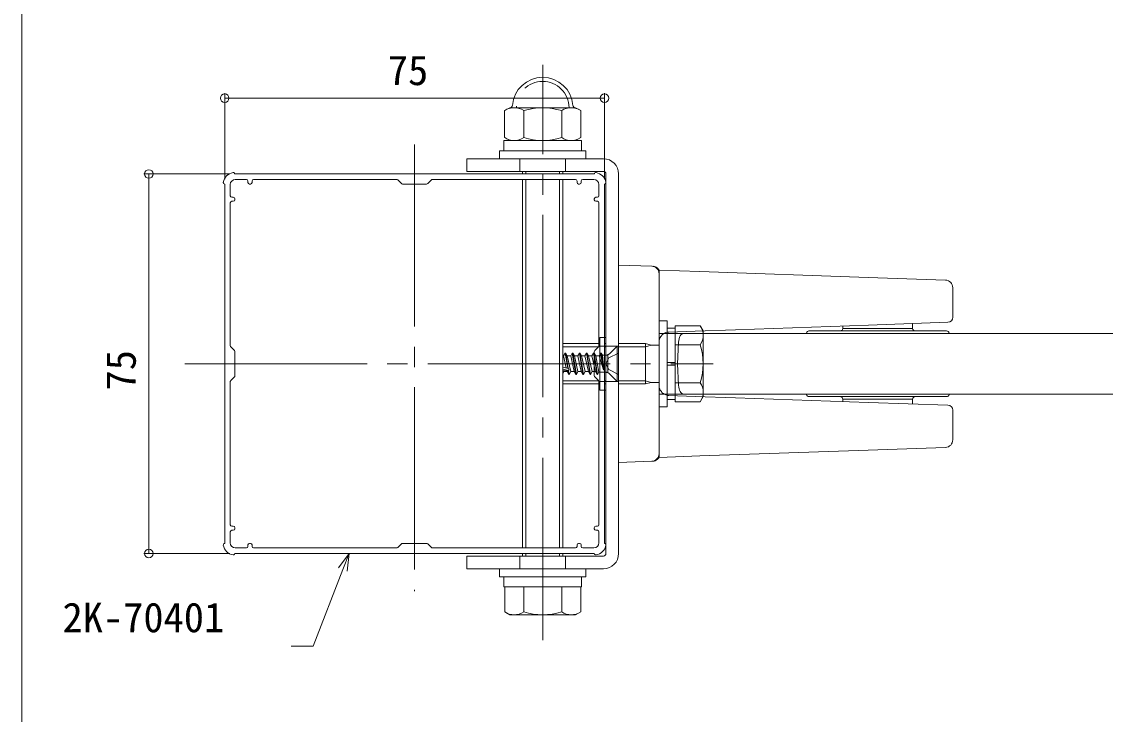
# Model space of a CAD drawing. Units: millimetres, scale not verified. Extents: x -1681 to -294, y -1188 to 1055.
# Drawn here: x -1679.9 to -1465.9, y 638.4 to 775.3 of the extents above; entities that cross this region are included whole.
import ezdxf
from ezdxf.enums import TextEntityAlignment as Align

# ---------------------------------------------------------------- set-up
doc = ezdxf.new("R2010")
doc.units = ezdxf.units.MM
doc.header["$LTSCALE"] = 4
doc.linetypes.add('CHAIN2', pattern=[12, 9, -1, 1, -1])
doc.linetypes.add('DASHED3', pattern=[4, 3, -1])
for name, color, linetype, lineweight in [('0-2_YKK_ZWAK', 7, 'Continuous', 9), ('0-3_YKK_11', 7, 'Continuous', 9), ('0-4_YKK_12', 2, 'Continuous', 9), ('0-5_YKK_13', 4, 'Continuous', 9), ('0-6_YKK_D', 6, 'Continuous', 9)]:
    doc.layers.add(name, color=color, linetype=linetype, lineweight=lineweight)
doc.styles.add('ＭＳ ゴシック', font='')
doc.styles.get('ＭＳ ゴシック').set_extended_font_data('MS Gothic')

msp = doc.modelspace()

# ---------------------------------------------------------------- linework, layer by layer
at = {"layer": '0-2_YKK_ZWAK'}
msp.add_line((-1679.947, -1188), (-1679.947, 996), dxfattribs=at)
at = {"layer": '0-3_YKK_11'}
for p, q in [((-1566.851, 745.182), (-1637.853, 745.182)), ((-1639.852, 743.183), (-1639.852, 672.181)), ((-1638.752, 743.082), (-1638.752, 740.882)), ((-1635.552, 744.082), (-1637.752, 744.082)), ((-1635.252, 743.482), (-1635.252, 743.782)), ((-1634.752, 743.182), (-1634.952, 743.182)), ((-1634.452, 743.782), (-1634.452, 743.482)), ((-1605.876, 744.082), (-1634.152, 744.082)), ((-1604.94, 743.27), (-1605.664, 743.994)), ((-1599.976, 743.182), (-1604.727, 743.182)), ((-1599.04, 743.994), (-1599.764, 743.27)), ((-1570.552, 744.082), (-1598.827, 744.082)), ((-1570.252, 743.482), (-1570.252, 743.782)), ((-1569.752, 743.182), (-1569.952, 743.182)), ((-1569.452, 743.782), (-1569.452, 743.482)), ((-1566.952, 744.082), (-1569.152, 744.082)), ((-1565.952, 740.882), (-1565.952, 743.082)), ((-1564.852, 672.181), (-1564.852, 743.183)), ((-1638.452, 740.582), (-1638.152, 740.582)), ((-1566.552, 740.582), (-1566.252, 740.582)), ((-1638.752, 739.482), (-1638.752, 711.206)), ((-1638.152, 739.782), (-1638.452, 739.782)), ((-1637.852, 740.282), (-1637.852, 740.082)), ((-1566.852, 740.082), (-1566.852, 740.282)), ((-1566.252, 739.782), (-1566.552, 739.782)), ((-1565.952, 711.206), (-1565.952, 739.482)), ((-1638.664, 710.994), (-1637.94, 710.27)), ((-1566.764, 710.27), (-1566.04, 710.994)), ((-1637.852, 710.057), (-1637.852, 705.306)), ((-1566.852, 705.306), (-1566.852, 710.057)), ((-1638.752, 704.157), (-1638.752, 675.882)), ((-1637.94, 705.094), (-1638.664, 704.37)), ((-1566.04, 704.37), (-1566.764, 705.094)), ((-1565.952, 675.882), (-1565.952, 704.157)), ((-1638.752, 674.482), (-1638.752, 672.282)), ((-1638.452, 675.582), (-1638.152, 675.582)), ((-1638.152, 674.782), (-1638.452, 674.782)), ((-1637.852, 675.282), (-1637.852, 675.082)), ((-1566.852, 675.082), (-1566.852, 675.282)), ((-1566.552, 675.582), (-1566.252, 675.582)), ((-1566.252, 674.782), (-1566.552, 674.782)), ((-1565.952, 672.282), (-1565.952, 674.482)), ((-1634.952, 672.182), (-1634.752, 672.182)), ((-1605.664, 671.37), (-1604.94, 672.094)), ((-1604.727, 672.182), (-1599.976, 672.182)), ((-1599.764, 672.094), (-1599.04, 671.37)), ((-1569.952, 672.182), (-1569.752, 672.182)), ((-1637.853, 670.182), (-1566.851, 670.182)), ((-1637.752, 671.282), (-1635.552, 671.282)), ((-1635.252, 671.582), (-1635.252, 671.882)), ((-1634.452, 671.882), (-1634.452, 671.582)), ((-1634.152, 671.282), (-1605.876, 671.282)), ((-1598.827, 671.282), (-1570.552, 671.282)), ((-1570.252, 671.582), (-1570.252, 671.882)), ((-1569.452, 671.882), (-1569.452, 671.582)), ((-1569.152, 671.282), (-1566.952, 671.282))]:
    msp.add_line(p, q, dxfattribs=at)
for centre, radius, start, end in [((-1637.852, 743.182), 2.3, 98.62692, 171.37306), ((-1638.152, 745.159), 0.3, 4.32573, 98.62692), ((-1566.552, 745.159), 0.3, 81.37306, 175.67426), ((-1566.852, 743.182), 2.3, 8.62692, 81.37306), ((-1639.829, 743.482), 0.3, 171.37306, 265.67426), ((-1637.752, 743.082), 1, 90, 180), ((-1635.552, 743.782), 0.3, 0, 90), ((-1634.952, 743.482), 0.3, 180, 270), ((-1634.752, 743.482), 0.3, 270, 0), ((-1634.152, 743.782), 0.3, 90, 180), ((-1605.876, 743.782), 0.3, 45, 90), ((-1604.727, 743.482), 0.3, 225, 270), ((-1599.976, 743.482), 0.3, 270, 314.99998), ((-1598.827, 743.782), 0.3, 90, 135), ((-1570.552, 743.782), 0.3, 0, 90), ((-1569.952, 743.482), 0.3, 180, 270), ((-1569.752, 743.482), 0.3, 270, 0), ((-1569.152, 743.782), 0.3, 90, 180), ((-1566.952, 743.082), 1, 0, 90), ((-1564.874, 743.482), 0.3, 274.32573, 8.62692), ((-1638.452, 740.882), 0.3, 180, 270), ((-1638.152, 740.282), 0.3, 0, 90), ((-1566.552, 740.282), 0.3, 90, 180), ((-1566.252, 740.882), 0.3, 270, 0), ((-1638.452, 739.482), 0.3, 90, 180), ((-1638.152, 740.082), 0.3, 270, 0), ((-1566.552, 740.082), 0.3, 180, 270), ((-1566.252, 739.482), 0.3, 0, 90), ((-1638.452, 711.206), 0.3, 180, 225), ((-1566.252, 711.206), 0.3, 314.99998, 0), ((-1638.152, 710.057), 0.3, 0, 45), ((-1566.552, 710.057), 0.3, 135, 180), ((-1638.452, 704.157), 0.3, 135, 180), ((-1638.152, 705.306), 0.3, 314.99998, 0), ((-1566.552, 705.306), 0.3, 180, 225), ((-1566.252, 704.157), 0.3, 0, 45), ((-1638.452, 675.882), 0.3, 180, 270), ((-1638.452, 674.482), 0.3, 90, 180), ((-1638.152, 675.282), 0.3, 0, 90), ((-1638.152, 675.082), 0.3, 270, 0), ((-1566.552, 675.282), 0.3, 90, 180), ((-1566.552, 675.082), 0.3, 180, 270), ((-1566.252, 675.882), 0.3, 270, 0), ((-1566.252, 674.482), 0.3, 0, 90), ((-1639.829, 671.882), 0.3, 94.32573, 188.62692), ((-1637.752, 672.282), 1, 180, 270), ((-1634.952, 671.882), 0.3, 90, 180), ((-1634.752, 671.882), 0.3, 0, 90), ((-1604.727, 671.882), 0.3, 90, 135), ((-1599.976, 671.882), 0.3, 45, 90), ((-1569.952, 671.882), 0.3, 90, 180), ((-1569.752, 671.882), 0.3, 0, 90), ((-1566.952, 672.282), 1, 270, 0), ((-1564.874, 671.882), 0.3, 351.37306, 85.67426), ((-1637.852, 672.182), 2.3, 188.62692, 261.37306), ((-1638.152, 670.204), 0.3, 261.37306, 355.67426), ((-1635.552, 671.582), 0.3, 270, 0), ((-1634.152, 671.582), 0.3, 180, 270), ((-1605.876, 671.582), 0.3, 270, 314.99998), ((-1598.827, 671.582), 0.3, 225, 270), ((-1570.552, 671.582), 0.3, 270, 0), ((-1569.152, 671.582), 0.3, 180, 270), ((-1566.552, 670.204), 0.3, 184.32573, 278.62692), ((-1566.852, 672.182), 2.3, 278.62692, 351.37306)]:
    msp.add_arc(centre, radius, start, end, dxfattribs=at)
at = {"layer": '0-4_YKK_12', "linetype": 'CHAIN2'}
for p, q in [((-1577.052, 653.082), (-1577.052, 766.75)), ((-1602.352, 751.022), (-1602.352, 662.738)), ((-1647.733, 707.682), (-1543.37, 707.682))]:
    msp.add_line(p, q, dxfattribs=at)
at = {"layer": '0-5_YKK_13'}
for p, q in [((-1583.552, 758.282), (-1584.558, 757.701)), ((-1584.558, 752.362), (-1584.558, 757.701)), ((-1570.552, 758.282), (-1583.552, 758.282)), ((-1580.805, 752.362), (-1580.805, 757.701)), ((-1573.299, 752.362), (-1573.299, 757.701)), ((-1570.552, 758.282), (-1569.547, 757.701)), ((-1569.547, 752.362), (-1569.547, 757.701)), ((-1584.752, 749.782), (-1584.752, 751.782)), ((-1584.752, 751.782), (-1569.352, 751.782)), ((-1583.552, 751.782), (-1584.558, 752.362)), ((-1570.552, 751.782), (-1583.552, 751.782)), ((-1570.552, 751.782), (-1569.547, 752.362)), ((-1569.352, 751.782), (-1569.352, 749.782)), ((-1585.552, 749.782), (-1585.552, 748.182)), ((-1568.552, 749.782), (-1585.552, 749.782)), ((-1569.352, 749.782), (-1584.752, 749.782)), ((-1568.552, 748.182), (-1568.552, 749.782)), ((-1592.052, 748.182), (-1592.052, 745.682)), ((-1592.052, 748.182), (-1565.052, 748.182)), ((-1585.552, 748.182), (-1568.552, 748.182)), ((-1592.052, 745.682), (-1565.052, 745.682)), ((-1581.052, 745.182), (-1581.052, 745.682)), ((-1580.372, 745.182), (-1580.372, 745.682)), ((-1573.732, 745.182), (-1573.732, 745.682)), ((-1573.052, 745.182), (-1573.052, 745.682)), ((-1564.552, 745.182), (-1564.552, 670.182)), ((-1562.052, 745.182), (-1562.052, 670.182)), ((-1581.052, 671.282), (-1581.052, 744.082)), ((-1580.372, 671.282), (-1580.372, 744.082)), ((-1573.732, 671.282), (-1573.732, 744.082)), ((-1573.052, 671.282), (-1573.052, 744.082)), ((-1555.499, 726.953), (-1562.052, 727.182)), ((-1562.052, 727.182), (-1562.052, 722.185)), ((-1555.199, 726.938), (-1555.314, 726.947)), ((-1554.996, 726.902), (-1555.199, 726.938)), ((-1554.8, 726.838), (-1554.996, 726.902)), ((-1554.614, 726.748), (-1554.8, 726.838)), ((-1554.443, 726.633), (-1554.614, 726.748)), ((-1554.289, 726.496), (-1554.443, 726.633)), ((-1554.155, 726.338), (-1554.289, 726.496)), ((-1554.044, 726.164), (-1554.155, 726.338)), ((-1545.996, 725.901), (-1554.052, 726.182)), ((-1554.052, 726.16), (-1554.052, 725.454)), ((-1512.787, 724.741), (-1545.996, 725.901)), ((-1554.052, 721.956), (-1554.052, 725.454)), ((-1497.499, 724.207), (-1512.787, 724.741)), ((-1562.052, 693.179), (-1562.052, 722.185)), ((-1554.052, 693.408), (-1554.052, 721.956)), ((-1496.052, 716.873), (-1496.052, 722.708)), ((-1554.052, 716.182), (-1552.452, 716.182)), ((-1554.052, 699.182), (-1554.052, 716.182)), ((-1552.452, 716.182), (-1552.452, 699.182)), ((-1550.852, 715.187), (-1550.852, 700.176)), ((-1550.852, 715.187), (-1545.932, 715.187)), ((-1545.352, 714.182), (-1545.932, 715.187)), ((-1538.937, 714.409), (-1512.717, 715.325)), ((-1517.76, 714.664), (-1517.743, 715.15)), ((-1512.717, 715.325), (-1497.017, 715.873)), ((-1504.027, 715.629), (-1503.994, 714.664)), ((-1552.452, 714.732), (-1550.852, 714.732)), ((-1552.121, 713.949), (-1546.952, 714.13)), ((-1546.952, 713.682), (-1549.158, 713.682)), ((-1546.952, 714.13), (-1538.937, 714.409)), ((-1533.726, 713.682), (-1546.952, 713.682)), ((-1545.352, 714.182), (-1545.352, 701.182)), ((-1527.013, 713.682), (-1533.726, 713.682)), ((-1495.099, 713.682), (-1527.013, 713.682)), ((-1497.296, 714.182), (-1524.457, 714.182)), ((-1503.994, 714.664), (-1517.76, 714.664)), ((-1455.377, 713.682), (-1499.599, 713.682)), ((-1480.002, 713.682), (-1495.099, 713.682)), ((-1573.052, 711.682), (-1565.952, 711.682)), ((-1573.052, 711.034), (-1566.006, 711.034)), ((-1550.852, 711.682), (-1550.852, 703.682)), ((-1550.852, 711.435), (-1545.932, 711.435)), ((-1562.052, 707.682), (-1562.052, 707.587)), ((-1550.852, 707.932), (-1552.452, 707.932)), ((-1550.852, 707.432), (-1552.452, 707.432)), ((-1573.052, 704.33), (-1566.006, 704.33)), ((-1565.952, 703.682), (-1573.052, 703.682)), ((-1550.852, 703.929), (-1545.932, 703.929)), ((-1550.852, 700.632), (-1552.452, 700.632)), ((-1546.952, 701.234), (-1552.121, 701.414)), ((-1550.852, 700.176), (-1545.932, 700.176)), ((-1549.158, 701.682), (-1546.952, 701.682)), ((-1546.952, 701.682), (-1533.726, 701.682)), ((-1538.937, 700.954), (-1546.952, 701.234)), ((-1545.352, 701.182), (-1545.932, 700.176)), ((-1512.717, 700.038), (-1538.937, 700.954)), ((-1533.726, 701.682), (-1528.194, 701.682)), ((-1528.19, 701.682), (-1527.013, 701.682)), ((-1527.013, 701.682), (-1495.099, 701.682)), ((-1524.457, 701.182), (-1497.227, 701.182)), ((-1517.743, 700.214), (-1517.76, 700.699)), ((-1517.76, 700.699), (-1503.994, 700.699)), ((-1497.017, 699.49), (-1512.717, 700.038)), ((-1503.994, 700.699), (-1504.027, 699.735)), ((-1455.377, 701.682), (-1499.599, 701.682)), ((-1496.695, 701.682), (-1496.757, 701.511)), ((-1495.099, 701.682), (-1480.002, 701.682)), ((-1552.452, 699.182), (-1554.052, 699.182)), ((-1496.052, 692.656), (-1496.052, 698.491)), ((-1562.052, 693.179), (-1562.052, 688.182)), ((-1554.052, 689.91), (-1554.052, 693.408)), ((-1554.151, 689.041), (-1554.04, 689.221)), ((-1554.052, 689.91), (-1554.052, 689.228)), ((-1554.052, 689.182), (-1545.996, 689.463)), ((-1545.996, 689.463), (-1512.787, 690.623)), ((-1512.787, 690.623), (-1497.499, 691.157)), ((-1562.052, 688.182), (-1555.499, 688.411)), ((-1555.337, 688.416), (-1555.21, 688.425)), ((-1555.21, 688.425), (-1555.003, 688.461)), ((-1555.003, 688.461), (-1554.803, 688.527)), ((-1554.803, 688.527), (-1554.615, 688.62)), ((-1554.615, 688.62), (-1554.441, 688.738)), ((-1554.441, 688.738), (-1554.285, 688.879)), ((-1554.285, 688.879), (-1554.151, 689.041)), ((-1581.052, 669.682), (-1581.052, 670.182)), ((-1580.372, 669.682), (-1580.372, 670.182)), ((-1573.732, 669.682), (-1573.732, 670.182)), ((-1573.052, 669.682), (-1573.052, 670.182)), ((-1592.052, 669.682), (-1592.052, 667.182)), ((-1592.052, 669.682), (-1565.052, 669.682)), ((-1565.052, 667.182), (-1592.052, 667.182)), ((-1585.552, 667.182), (-1585.552, 665.582)), ((-1568.552, 667.182), (-1585.552, 667.182)), ((-1568.552, 665.582), (-1568.552, 667.182)), ((-1585.552, 665.582), (-1568.552, 665.582)), ((-1584.752, 663.582), (-1584.752, 665.582)), ((-1584.752, 665.582), (-1569.352, 665.582)), ((-1569.352, 663.582), (-1584.752, 663.582)), ((-1584.557, 663.582), (-1584.557, 658.662)), ((-1569.546, 663.582), (-1584.557, 663.582)), ((-1580.804, 663.582), (-1580.804, 658.662)), ((-1573.299, 663.582), (-1573.299, 658.662)), ((-1569.546, 663.582), (-1569.546, 658.662)), ((-1569.352, 665.582), (-1569.352, 663.582)), ((-1583.552, 658.082), (-1584.557, 658.662)), ((-1583.552, 658.082), (-1570.552, 658.082)), ((-1570.552, 658.082), (-1569.546, 658.662))]:
    msp.add_line(p, q, dxfattribs=at)
at = {"layer": '0-5_YKK_13', "linetype": 'DASHED3'}
for p, q in [((-1581.552, 745.682), (-1581.552, 748.182)), ((-1572.552, 745.682), (-1572.552, 748.182)), ((-1565.752, 712.882), (-1564.552, 712.882)), ((-1565.752, 712.882), (-1565.752, 702.482)), ((-1549.158, 713.682), (-1554.052, 713.682)), ((-1550.122, 712.614), (-1550.022, 712.914)), ((-1550.022, 712.914), (-1549.891, 713.177)), ((-1549.891, 713.177), (-1549.733, 713.391)), ((-1549.733, 713.391), (-1549.553, 713.551)), ((-1549.553, 713.551), (-1549.36, 713.649)), ((-1549.36, 713.649), (-1549.158, 713.682)), ((-1565.752, 711.182), (-1562.052, 711.182)), ((-1564.852, 711.682), (-1564.552, 711.682)), ((-1564.852, 711.682), (-1564.552, 711.682)), ((-1564.852, 711.034), (-1564.552, 711.034)), ((-1562.352, 711.182), (-1563.879, 709.655)), ((-1562.352, 704.182), (-1562.352, 711.182)), ((-1562.052, 711.182), (-1562.352, 711.182)), ((-1562.052, 711.682), (-1556.752, 711.682)), ((-1562.052, 704.182), (-1562.052, 711.182)), ((-1562.052, 711.034), (-1556.752, 711.034)), ((-1556.752, 711.682), (-1555.629, 711.358)), ((-1556.752, 703.682), (-1556.752, 711.682)), ((-1555.629, 711.358), (-1556.752, 711.034)), ((-1554.052, 711.358), (-1555.629, 711.358)), ((-1550.213, 711.944), (-1550.186, 712.287)), ((-1550.186, 712.287), (-1550.122, 712.614)), ((-1572.919, 709.232), (-1573.052, 709.232)), ((-1572.602, 709.782), (-1572.919, 709.232)), ((-1572.379, 706.842), (-1572.919, 709.232)), ((-1572.502, 709.782), (-1572.602, 709.782)), ((-1572.102, 706.784), (-1572.602, 709.782)), ((-1572.502, 709.782), (-1572.184, 709.232)), ((-1572.502, 709.782), (-1571.997, 706.756)), ((-1571.519, 709.232), (-1572.184, 709.232)), ((-1571.484, 706.132), (-1572.184, 709.232)), ((-1571.202, 709.782), (-1571.519, 709.232)), ((-1570.819, 706.132), (-1571.519, 709.232)), ((-1571.102, 709.782), (-1571.202, 709.782)), ((-1570.502, 705.582), (-1571.202, 709.782)), ((-1571.102, 709.782), (-1570.784, 709.232)), ((-1571.102, 709.782), (-1570.402, 705.582)), ((-1570.119, 709.232), (-1570.784, 709.232)), ((-1570.084, 706.132), (-1570.784, 709.232)), ((-1569.802, 709.782), (-1570.119, 709.232)), ((-1569.419, 706.132), (-1570.119, 709.232)), ((-1569.702, 709.782), (-1569.802, 709.782)), ((-1569.102, 705.582), (-1569.802, 709.782)), ((-1569.702, 709.782), (-1569.384, 709.232)), ((-1569.702, 709.782), (-1569.002, 705.582)), ((-1568.719, 709.232), (-1569.384, 709.232)), ((-1568.684, 706.132), (-1569.384, 709.232)), ((-1568.402, 709.782), (-1568.719, 709.232)), ((-1568.019, 706.132), (-1568.719, 709.232)), ((-1568.302, 709.782), (-1568.402, 709.782)), ((-1567.702, 705.582), (-1568.402, 709.782)), ((-1568.302, 709.782), (-1567.984, 709.232)), ((-1568.302, 709.782), (-1567.602, 705.582)), ((-1567.319, 709.232), (-1567.984, 709.232)), ((-1567.284, 706.132), (-1567.984, 709.232)), ((-1567.002, 709.782), (-1567.319, 709.232)), ((-1566.619, 706.132), (-1567.319, 709.232)), ((-1566.902, 709.782), (-1567.002, 709.782)), ((-1566.302, 705.582), (-1567.002, 709.782)), ((-1566.902, 709.782), (-1566.202, 705.582)), ((-1566.902, 709.782), (-1566.584, 709.232)), ((-1565.959, 706.002), (-1566.584, 709.232)), ((-1565.919, 709.232), (-1566.584, 709.232)), ((-1565.602, 709.782), (-1565.919, 709.232)), ((-1565.035, 706.502), (-1565.919, 709.232)), ((-1565.035, 706.502), (-1565.602, 709.782)), ((-1565.502, 709.782), (-1565.602, 709.782)), ((-1564.975, 706.502), (-1565.502, 709.782)), ((-1565.502, 709.782), (-1565.259, 709.362)), ((-1564.586, 709.362), (-1565.259, 709.362)), ((-1564.975, 706.502), (-1565.259, 709.362)), ((-1563.967, 708.827), (-1564.576, 707.682)), ((-1564.172, 705.912), (-1564.172, 709.452)), ((-1562.052, 709.782), (-1563.967, 708.827)), ((-1572.045, 706.772), (-1573.052, 706.981)), ((-1571.929, 706.35), (-1573.052, 706.583)), ((-1572.1, 706.282), (-1573.052, 706.282)), ((-1572.884, 706.132), (-1572.919, 706.285)), ((-1572.219, 706.132), (-1572.253, 706.282)), ((-1571.902, 705.582), (-1572.02, 706.295)), ((-1571.93, 706.349), (-1571.802, 705.582)), ((-1564.975, 706.502), (-1565.035, 706.502)), ((-1563.967, 706.537), (-1564.576, 707.682)), ((-1562.052, 705.582), (-1563.967, 706.537)), ((-1573.052, 705.842), (-1572.884, 706.132)), ((-1572.219, 706.132), (-1572.884, 706.132)), ((-1571.902, 705.582), (-1572.219, 706.132)), ((-1571.802, 705.582), (-1571.902, 705.582)), ((-1571.802, 705.582), (-1571.484, 706.132)), ((-1570.819, 706.132), (-1571.484, 706.132)), ((-1570.502, 705.582), (-1570.819, 706.132)), ((-1570.402, 705.582), (-1570.502, 705.582)), ((-1570.402, 705.582), (-1570.084, 706.132)), ((-1569.419, 706.132), (-1570.084, 706.132)), ((-1569.102, 705.582), (-1569.419, 706.132)), ((-1569.002, 705.582), (-1569.102, 705.582)), ((-1569.002, 705.582), (-1568.684, 706.132)), ((-1568.019, 706.132), (-1568.684, 706.132)), ((-1567.702, 705.582), (-1568.019, 706.132)), ((-1567.602, 705.582), (-1567.702, 705.582)), ((-1567.602, 705.582), (-1567.284, 706.132)), ((-1566.619, 706.132), (-1567.284, 706.132)), ((-1566.302, 705.582), (-1566.619, 706.132)), ((-1566.202, 705.582), (-1566.302, 705.582)), ((-1566.202, 705.582), (-1565.959, 706.002)), ((-1564.586, 706.002), (-1565.959, 706.002)), ((-1565.752, 704.182), (-1562.052, 704.182)), ((-1564.852, 704.33), (-1564.552, 704.33)), ((-1562.352, 704.182), (-1563.879, 705.709)), ((-1562.052, 704.182), (-1562.352, 704.182)), ((-1562.052, 704.33), (-1556.752, 704.33)), ((-1555.629, 704.006), (-1556.752, 704.33)), ((-1565.752, 702.482), (-1564.552, 702.482)), ((-1564.852, 703.682), (-1564.552, 703.682)), ((-1564.552, 703.682), (-1564.852, 703.682)), ((-1556.752, 703.682), (-1562.052, 703.682)), ((-1555.629, 704.006), (-1556.752, 703.682)), ((-1554.052, 704.006), (-1555.629, 704.006)), ((-1550.186, 703.077), (-1550.213, 703.419)), ((-1550.122, 702.75), (-1550.186, 703.077)), ((-1550.022, 702.449), (-1550.122, 702.75)), ((-1549.891, 702.187), (-1550.022, 702.449)), ((-1549.733, 701.972), (-1549.891, 702.187)), ((-1554.052, 701.682), (-1549.158, 701.682)), ((-1549.553, 701.813), (-1549.733, 701.972)), ((-1549.655, 701.682), (-1549.158, 701.682)), ((-1549.36, 701.715), (-1549.553, 701.813)), ((-1549.158, 701.682), (-1549.36, 701.715)), ((-1581.552, 667.182), (-1581.552, 669.682)), ((-1572.552, 667.182), (-1572.552, 669.682))]:
    msp.add_line(p, q, dxfattribs=at)
at = {"layer": '0-5_YKK_13', "color": 7}
for p, q in [((-1524.95, 713.769), (-1524.965, 713.682)), ((-1496.804, 713.769), (-1496.789, 713.682))]:
    msp.add_line(p, q, dxfattribs=at)
at = {"layer": '0-5_YKK_13', "linetype": 'DASHED3'}
msp.add_lwpolyline([(-1550.213, 703.419), (-1550.438, 707.682), (-1550.213, 711.944)], dxfattribs=at)
at = {"layer": '0-5_YKK_13'}
for centre, radius, start, end in [((-1577.052, 758.282), 6, 4.41171, 175.58827), ((-1582.681, 754.959), 3.323, 55.61574, 124.38425), ((-1583.533, 758.782), 0.5, 270, 355.58827), ((-1577.052, 745.862), 12.419, 72.41203, 107.58795), ((-1571.423, 754.959), 3.323, 55.61574, 124.38425), ((-1570.571, 758.782), 0.5, 184.41171, 270), ((-1582.681, 755.104), 3.323, 235.61574, 304.38425), ((-1577.052, 764.201), 12.419, 252.41203, 287.58795), ((-1571.423, 755.104), 3.323, 235.61574, 304.38425), ((-1565.052, 745.182), 3, 0, 90), ((-1565.052, 745.182), 0.5, 0, 90), ((-1555.552, 725.454), 1.5, 0, 88), ((-1555.359, 725.447), 1.5, 69.99553, 88), ((-1555.359, 725.447), 1.5, 29.32353, 36.18234), ((-1497.552, 722.708), 1.5, 0, 88), ((-1548.674, 713.311), 3.323, 325.61574, 34.38425), ((-1497.052, 716.873), 1, 272, 0), ((-1524.457, 713.682), 0.5, 90, 170), ((-1518.26, 714.682), 0.5, 270, 358), ((-1503.494, 714.682), 0.5, 182, 270), ((-1497.296, 713.682), 0.5, 10, 90), ((-1557.771, 707.682), 12.419, 342.41203, 17.58795), ((-1548.674, 702.053), 3.323, 325.61574, 34.38425), ((-1524.457, 701.682), 0.5, 190, 270), ((-1518.26, 700.682), 0.5, 2, 90), ((-1503.494, 700.682), 0.5, 90, 178), ((-1497.227, 701.682), 0.5, 270, 339.99998), ((-1497.052, 698.491), 1, 0, 88), ((-1497.552, 692.656), 1.5, 272, 0), ((-1555.552, 689.91), 1.5, 272, 0), ((-1565.052, 670.182), 3, 270, 0), ((-1565.052, 670.182), 0.5, 270, 0), ((-1582.681, 661.404), 3.323, 235.61574, 304.38425), ((-1577.052, 670.501), 12.419, 252.41203, 287.58795), ((-1571.422, 661.404), 3.323, 235.61574, 304.38425)]:
    msp.add_arc(centre, radius, start, end, dxfattribs=at)
at = {"layer": '0-5_YKK_13', "linetype": 'DASHED3'}
for centre, radius, start, end in [((-1577.052, 758.282), 5.2, 0, 180), ((-1552.052, 711.951), 2, 91.99998, 180), ((-1564.586, 710.362), 1, 270, 314.99998), ((-1572.1, 706.53), 0.248, 270, 77.19095), ((-1564.586, 705.002), 1, 45, 90), ((-1552.052, 703.413), 2, 180, 268)]:
    msp.add_arc(centre, radius, start, end, dxfattribs=at)
at = {"layer": '0-6_YKK_D'}
for p, q in [((-1639.852, 744.183), (-1639.852, 761.182)), ((-1639.852, 760.182), (-1564.852, 760.182)), ((-1564.852, 744.183), (-1564.852, 761.182)), ((-1638.853, 745.182), (-1655.852, 745.182)), ((-1654.852, 745.182), (-1654.852, 670.182)), ((-1638.853, 670.182), (-1655.852, 670.182)), ((-1617.362, 667.337), (-1615.288, 670.182)), ((-1615.288, 670.182), (-1616.512, 667.009)), ((-1615.288, 670.182), (-1615.662, 666.682)), ((-1616.512, 667.009), (-1622.35, 651.869)), ((-1622.35, 651.869), (-1626.75, 651.869))]:
    msp.add_line(p, q, dxfattribs=at)
for centre in [(-1639.852, 760.182), (-1564.852, 760.182), (-1654.852, 745.182), (-1654.852, 670.182)]:
    msp.add_circle(centre, 0.85, dxfattribs=at)

# ---------------------------------------------------------------- texts
at = {"layer": '0-6_YKK_D', "color": 4, "style": 'ＭＳ ゴシック'}
for s, p in [('75', (-1607.632, 760.982)), ('2K-70401', (-1671.87, 652.869))]:
    msp.add_text(s, height=5.865, dxfattribs=at).set_placement(p, align=Align.BOTTOM_LEFT)
msp.add_text('75', height=5.865, rotation=90, dxfattribs=at).set_placement((-1655.652, 702.402), align=Align.BOTTOM_LEFT)

doc.saveas('drawing.dxf')
